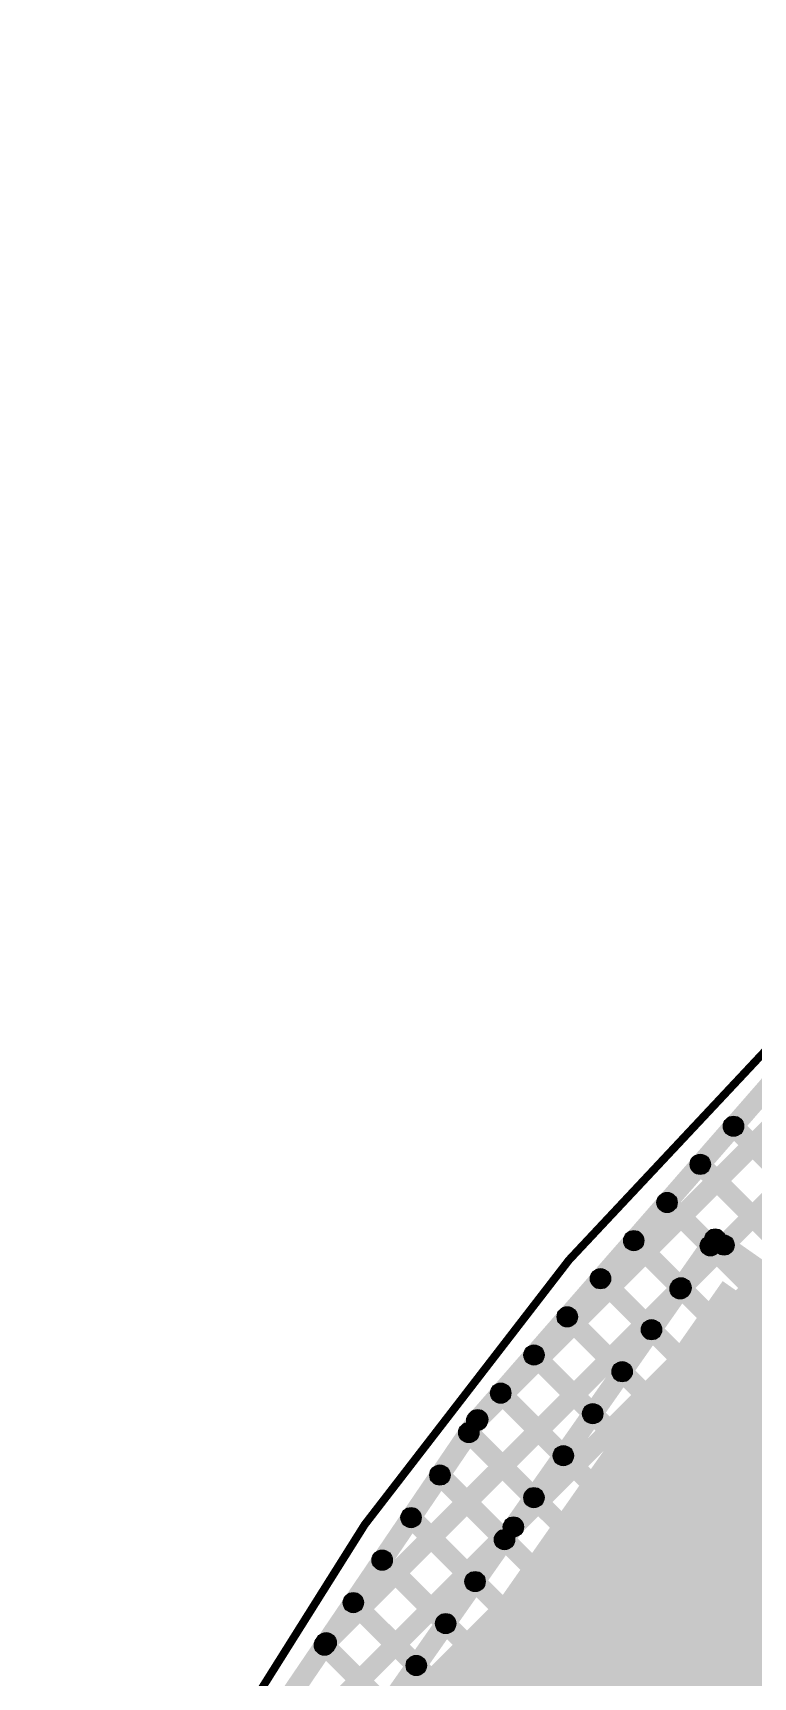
# Model space of a CAD drawing. Header units: millimetres. Extents: x 1.49 to 4.64, y 4.45 to 5.86.
# Drawn here: x 1.49 to 1.846, y 5.042 to 5.857 of the extents above; entities that cross this region are included whole.
import ezdxf

# ---------------------------------------------------------------- set-up
doc = ezdxf.new("R2010")
doc.units = ezdxf.units.MM
doc.header["$MEASUREMENT"] = 0
for name, color, linetype in [('BottomLayer', 5, 'Continuous'), ('Mechanical2', 216, 'Continuous'), ('TopLayer', 1, 'Continuous')]:
    doc.layers.add(name, color=color, linetype=linetype)

msp = doc.modelspace()

# ---------------------------------------------------------------- hatches: boundary and pattern name
at = {"layer": 'BottomLayer'}
for points in [[(1.51354, 4.7188), (1.50646, 4.72587), (2.53458, 5.75399), (2.54166, 5.74692)], [(1.51354, 4.82487), (1.50646, 4.83194), (2.36466, 5.69013), (2.37173, 5.68306)], [(1.54709, 4.89377), (1.54001, 4.90084), (2.29395, 5.65478), (2.30102, 5.64771)], [(1.58833, 4.97037), (1.58126, 4.97745), (2.21993, 5.61611), (2.227, 5.60904)], [(1.63852, 5.05592), (1.63145, 5.06299), (2.13636, 5.5679), (2.14343, 5.56083)], [(1.71316, 5.16591), (1.70609, 5.17298), (2.02281, 5.48971), (2.02988, 5.48263)], [(1.71377, 5.16671), (1.70623, 5.17329), (1.87623, 5.36829), (1.88377, 5.36171)], [(1.54984, 4.63479), (1.51016, 4.66521), (2.02016, 5.33021), (2.05984, 5.29979)], [(1.83316, 5.3118), (1.84024, 5.31887), (1.99001, 5.16909), (1.98294, 5.16202)], [(1.51354, 4.78951), (1.50646, 4.79658), (2.01391, 5.30403), (2.02099, 5.29696)], [(1.8167, 5.29291), (1.82377, 5.29998), (1.97497, 5.14878), (1.9679, 5.1417)], [(1.51354, 4.75416), (1.50646, 4.76123), (2.03697, 5.29173), (2.04404, 5.28466)], [(1.80023, 5.27402), (1.8073, 5.28109), (1.95994, 5.12846), (1.95286, 5.12139)], [(1.78376, 5.25513), (1.79083, 5.2622), (1.9449, 5.10814), (1.93783, 5.10107)], [(1.7673, 5.23624), (1.77437, 5.24331), (1.92986, 5.08782), (1.92279, 5.08075)], [(1.75083, 5.21735), (1.7579, 5.22443), (1.91483, 5.0675), (1.90775, 5.06043)], [(1.73436, 5.19847), (1.74143, 5.20554), (1.89979, 5.04718), (1.89272, 5.04011)], [(1.7179, 5.17958), (1.72497, 5.18665), (1.88475, 5.02686), (1.87768, 5.01979)], [(1.61914, 5.02719), (1.61086, 5.03281), (1.70586, 5.17281), (1.71414, 5.16719)], [(1.70209, 5.16002), (1.70917, 5.16709), (1.86971, 5.00655), (1.86264, 4.99947)], [(1.6878, 5.13896), (1.69487, 5.14603), (1.85468, 4.98623), (1.84761, 4.97916)], [(1.67351, 5.1179), (1.68058, 5.12497), (1.83964, 4.96591), (1.83257, 4.95884)], [(1.65922, 5.09684), (1.66629, 5.10391), (1.8246, 4.94559), (1.81753, 4.93852)], [(1.64492, 5.07577), (1.65199, 5.08284), (1.80957, 4.92527), (1.8025, 4.9182)], [(1.63063, 5.05471), (1.6377, 5.06178), (1.79453, 4.90495), (1.78746, 4.89788)]]:
    msp.add_hatch(color=5, dxfattribs=at).paths.add_polyline_path(points)
h = msp.add_hatch(color=5, dxfattribs=at)
edge = h.paths.add_edge_path()
edge.add_arc((1.8367, 5.31533), 0.005, 0, 360)
h = msp.add_hatch(color=5, dxfattribs=at)
edge = h.paths.add_edge_path()
edge.add_arc((1.82023, 5.29644), 0.005, 0, 360)
h = msp.add_hatch(color=5, dxfattribs=at)
edge = h.paths.add_edge_path()
edge.add_arc((1.80377, 5.27755), 0.005, 0, 360)
h = msp.add_hatch(color=5, dxfattribs=at)
edge = h.paths.add_edge_path()
edge.add_arc((1.7873, 5.25867), 0.005, 0, 360)
h = msp.add_hatch(color=5, dxfattribs=at)
edge = h.paths.add_edge_path()
edge.add_arc((1.77083, 5.23978), 0.005, 0, 360)
h = msp.add_hatch(color=5, dxfattribs=at)
edge = h.paths.add_edge_path()
edge.add_arc((1.75437, 5.22089), 0.005, 0, 360)
h = msp.add_hatch(color=5, dxfattribs=at)
edge = h.paths.add_edge_path()
edge.add_arc((1.7379, 5.202), 0.005, 0, 360)
h = msp.add_hatch(color=5, dxfattribs=at)
edge = h.paths.add_edge_path()
edge.add_arc((1.72143, 5.18311), 0.005, 0, 360)
h = msp.add_hatch(color=5, dxfattribs=at)
edge = h.paths.add_edge_path()
edge.add_arc((1.70963, 5.16945), 0.005, 0, 360)
h = msp.add_hatch(color=5, dxfattribs=at)
edge = h.paths.add_edge_path()
edge.add_arc((1.71, 5.17), 0.005, 0, 360)
h = msp.add_hatch(color=5, dxfattribs=at)
edge = h.paths.add_edge_path()
edge.add_arc((1.71, 5.17), 0.005, 0, 360)
h = msp.add_hatch(color=5, dxfattribs=at)
edge = h.paths.add_edge_path()
edge.add_arc((1.70563, 5.16356), 0.005, 0, 360)
h = msp.add_hatch(color=5, dxfattribs=at)
edge = h.paths.add_edge_path()
edge.add_arc((1.69134, 5.1425), 0.005, 0, 360)
h = msp.add_hatch(color=5, dxfattribs=at)
edge = h.paths.add_edge_path()
edge.add_arc((1.67704, 5.12143), 0.005, 0, 360)
h = msp.add_hatch(color=5, dxfattribs=at)
edge = h.paths.add_edge_path()
edge.add_arc((1.66275, 5.10037), 0.005, 0, 360)
h = msp.add_hatch(color=5, dxfattribs=at)
edge = h.paths.add_edge_path()
edge.add_arc((1.64846, 5.07931), 0.005, 0, 360)
h = msp.add_hatch(color=5, dxfattribs=at)
edge = h.paths.add_edge_path()
edge.add_arc((1.63417, 5.05825), 0.005, 0, 360)
h = msp.add_hatch(color=5, dxfattribs=at)
edge = h.paths.add_edge_path()
edge.add_arc((1.63499, 5.05945), 0.005, 0, 360)
at = {"layer": 'TopLayer'}
for points in [[(1.83551, 5.25291), (1.82844, 5.25998), (2.13636, 5.5679), (2.14343, 5.56083)], [(1.71316, 5.16591), (1.70609, 5.17298), (2.02281, 5.48971), (2.02988, 5.48263)], [(1.71377, 5.16671), (1.70623, 5.17329), (1.87623, 5.36829), (1.88377, 5.36171)], [(1.83316, 5.3118), (1.84024, 5.31887), (2.06462, 5.09448), (2.05755, 5.08741)], [(1.8167, 5.29291), (1.82377, 5.29998), (1.92976, 5.19399), (1.92269, 5.18692)], [(1.80023, 5.27402), (1.8073, 5.28109), (1.82876, 5.25963), (1.82169, 5.25256)], [(1.82474, 5.25541), (1.83048, 5.2636), (1.88316, 5.22671), (1.87742, 5.21852)], [(1.57579, 4.89115), (1.5676, 4.89689), (1.82352, 5.26237), (1.83171, 5.25663)], [(1.78376, 5.25513), (1.79083, 5.2622), (1.8142, 5.23884), (1.80713, 5.23176)], [(1.72094, 4.80783), (1.95965, 5.14874), (1.8313, 5.23861), (1.59259, 4.8977)], [(1.63852, 5.05592), (1.63145, 5.06299), (1.80674, 5.23828), (1.81381, 5.23121)], [(1.7673, 5.23624), (1.77437, 5.24331), (1.79964, 5.21804), (1.79257, 5.21097)], [(1.75083, 5.21735), (1.7579, 5.22443), (1.78508, 5.19725), (1.77801, 5.19018)], [(1.73436, 5.19847), (1.74143, 5.20554), (1.77052, 5.17645), (1.76345, 5.16938)], [(1.7179, 5.17958), (1.72497, 5.18665), (1.75596, 5.15566), (1.74889, 5.14859)], [(1.61914, 5.02719), (1.61086, 5.03281), (1.70586, 5.17281), (1.71414, 5.16719)], [(1.70209, 5.16002), (1.70917, 5.16709), (1.7414, 5.13486), (1.73433, 5.12779)], [(1.6878, 5.13896), (1.69487, 5.14603), (1.72684, 5.11407), (1.71977, 5.107)], [(1.67351, 5.1179), (1.68058, 5.12497), (1.71228, 5.09327), (1.70521, 5.0862)], [(1.58833, 4.97037), (1.58126, 4.97745), (1.72416, 5.12035), (1.73123, 5.11327)], [(1.65922, 5.09684), (1.66629, 5.10391), (1.69772, 5.07248), (1.69065, 5.06541)], [(1.64492, 5.07577), (1.65199, 5.08284), (1.68316, 5.05168), (1.67608, 5.04461)], [(1.63063, 5.05471), (1.6377, 5.06178), (1.6686, 5.03089), (1.66152, 5.02382)]]:
    msp.add_hatch(color=1, dxfattribs=at).paths.add_polyline_path(points)
h = msp.add_hatch(color=1, dxfattribs=at)
edge = h.paths.add_edge_path()
edge.add_arc((1.8367, 5.31533), 0.005, 0, 360)
h = msp.add_hatch(color=1, dxfattribs=at)
edge = h.paths.add_edge_path()
edge.add_arc((1.82023, 5.29644), 0.005, 0, 360)
h = msp.add_hatch(color=1, dxfattribs=at)
edge = h.paths.add_edge_path()
edge.add_arc((1.80377, 5.27755), 0.005, 0, 360)
h = msp.add_hatch(color=1, dxfattribs=at)
edge = h.paths.add_edge_path()
edge.add_arc((1.7873, 5.25867), 0.005, 0, 360)
h = msp.add_hatch(color=1, dxfattribs=at)
edge = h.paths.add_edge_path()
edge.add_arc((1.82761, 5.2595), 0.005, 0, 360)
h = msp.add_hatch(color=1, dxfattribs=at)
edge = h.paths.add_edge_path()
edge.add_arc((1.82761, 5.2595), 0.005, 0, 360)
h = msp.add_hatch(color=1, dxfattribs=at)
edge = h.paths.add_edge_path()
edge.add_arc((1.82523, 5.25609), 0.005, 0, 360)
h = msp.add_hatch(color=1, dxfattribs=at)
edge = h.paths.add_edge_path()
edge.add_arc((1.83198, 5.25644), 0.005, 0, 360)
h = msp.add_hatch(color=1, dxfattribs=at)
edge = h.paths.add_edge_path()
edge.add_arc((1.77083, 5.23978), 0.005, 0, 360)
h = msp.add_hatch(color=1, dxfattribs=at)
edge = h.paths.add_edge_path()
edge.add_arc((1.81028, 5.23474), 0.005, 0, 360)
h = msp.add_hatch(color=1, dxfattribs=at)
edge = h.paths.add_edge_path()
edge.add_arc((1.81067, 5.2353), 0.005, 0, 360)
h = msp.add_hatch(color=1, dxfattribs=at)
edge = h.paths.add_edge_path()
edge.add_arc((1.75437, 5.22089), 0.005, 0, 360)
h = msp.add_hatch(color=1, dxfattribs=at)
edge = h.paths.add_edge_path()
edge.add_arc((1.7961, 5.21451), 0.005, 0, 360)
h = msp.add_hatch(color=1, dxfattribs=at)
edge = h.paths.add_edge_path()
edge.add_arc((1.7379, 5.202), 0.005, 0, 360)
h = msp.add_hatch(color=1, dxfattribs=at)
edge = h.paths.add_edge_path()
edge.add_arc((1.78154, 5.19371), 0.005, 0, 360)
h = msp.add_hatch(color=1, dxfattribs=at)
edge = h.paths.add_edge_path()
edge.add_arc((1.72143, 5.18311), 0.005, 0, 360)
h = msp.add_hatch(color=1, dxfattribs=at)
edge = h.paths.add_edge_path()
edge.add_arc((1.70963, 5.16945), 0.005, 0, 360)
h = msp.add_hatch(color=1, dxfattribs=at)
edge = h.paths.add_edge_path()
edge.add_arc((1.71, 5.17), 0.005, 0, 360)
h = msp.add_hatch(color=1, dxfattribs=at)
edge = h.paths.add_edge_path()
edge.add_arc((1.71, 5.17), 0.005, 0, 360)
h = msp.add_hatch(color=1, dxfattribs=at)
edge = h.paths.add_edge_path()
edge.add_arc((1.76698, 5.17292), 0.005, 0, 360)
h = msp.add_hatch(color=1, dxfattribs=at)
edge = h.paths.add_edge_path()
edge.add_arc((1.70563, 5.16356), 0.005, 0, 360)
h = msp.add_hatch(color=1, dxfattribs=at)
edge = h.paths.add_edge_path()
edge.add_arc((1.75242, 5.15212), 0.005, 0, 360)
h = msp.add_hatch(color=1, dxfattribs=at)
edge = h.paths.add_edge_path()
edge.add_arc((1.69134, 5.1425), 0.005, 0, 360)
h = msp.add_hatch(color=1, dxfattribs=at)
edge = h.paths.add_edge_path()
edge.add_arc((1.73786, 5.13133), 0.005, 0, 360)
h = msp.add_hatch(color=1, dxfattribs=at)
edge = h.paths.add_edge_path()
edge.add_arc((1.67704, 5.12143), 0.005, 0, 360)
h = msp.add_hatch(color=1, dxfattribs=at)
edge = h.paths.add_edge_path()
edge.add_arc((1.7277, 5.11681), 0.005, 0, 360)
h = msp.add_hatch(color=1, dxfattribs=at)
edge = h.paths.add_edge_path()
edge.add_arc((1.7233, 5.11053), 0.005, 0, 360)
h = msp.add_hatch(color=1, dxfattribs=at)
edge = h.paths.add_edge_path()
edge.add_arc((1.66275, 5.10037), 0.005, 0, 360)
h = msp.add_hatch(color=1, dxfattribs=at)
edge = h.paths.add_edge_path()
edge.add_arc((1.70874, 5.08974), 0.005, 0, 360)
h = msp.add_hatch(color=1, dxfattribs=at)
edge = h.paths.add_edge_path()
edge.add_arc((1.64846, 5.07931), 0.005, 0, 360)
h = msp.add_hatch(color=1, dxfattribs=at)
edge = h.paths.add_edge_path()
edge.add_arc((1.69418, 5.06894), 0.005, 0, 360)
h = msp.add_hatch(color=1, dxfattribs=at)
edge = h.paths.add_edge_path()
edge.add_arc((1.63417, 5.05825), 0.005, 0, 360)
h = msp.add_hatch(color=1, dxfattribs=at)
edge = h.paths.add_edge_path()
edge.add_arc((1.63499, 5.05945), 0.005, 0, 360)
h = msp.add_hatch(color=1, dxfattribs=at)
edge = h.paths.add_edge_path()
edge.add_arc((1.67962, 5.04815), 0.005, 0, 360)

# ---------------------------------------------------------------- linework, layer by layer
at = {"layer": 'BottomLayer'}
for centre in [(1.8367, 5.31533), (1.82023, 5.29644), (1.80377, 5.27755), (1.7873, 5.25867), (1.77083, 5.23978), (1.75437, 5.22089), (1.7379, 5.202), (1.72143, 5.18311), (1.70963, 5.16945), (1.71, 5.17), (1.71, 5.17), (1.70563, 5.16356), (1.69134, 5.1425), (1.67704, 5.12143), (1.66275, 5.10037), (1.64846, 5.07931), (1.63417, 5.05825), (1.63499, 5.05945)]:
    msp.add_circle(centre, 0.005, dxfattribs=at)
at = {"layer": 'Mechanical2', "const_width": 0.00394}
msp.add_lwpolyline([(1.49178, 4.82969, -0.650988), (4.64195, 4.82969)], format="xyb", dxfattribs=at)
at = {"layer": 'TopLayer'}
for centre in [(1.8367, 5.31533), (1.82023, 5.29644), (1.80377, 5.27755), (1.7873, 5.25867), (1.82761, 5.2595), (1.82761, 5.2595), (1.82523, 5.25609), (1.83198, 5.25644), (1.77083, 5.23978), (1.81028, 5.23474), (1.81067, 5.2353), (1.75437, 5.22089), (1.7961, 5.21451), (1.7379, 5.202), (1.78154, 5.19371), (1.72143, 5.18311), (1.70963, 5.16945), (1.71, 5.17), (1.71, 5.17), (1.76698, 5.17292), (1.70563, 5.16356), (1.75242, 5.15212), (1.69134, 5.1425), (1.73786, 5.13133), (1.67704, 5.12143), (1.7277, 5.11681), (1.7233, 5.11053), (1.66275, 5.10037), (1.70874, 5.08974), (1.64846, 5.07931), (1.69418, 5.06894), (1.63417, 5.05825), (1.63499, 5.05945), (1.67962, 5.04815)]:
    msp.add_circle(centre, 0.005, dxfattribs=at)

doc.saveas('drawing.dxf')
